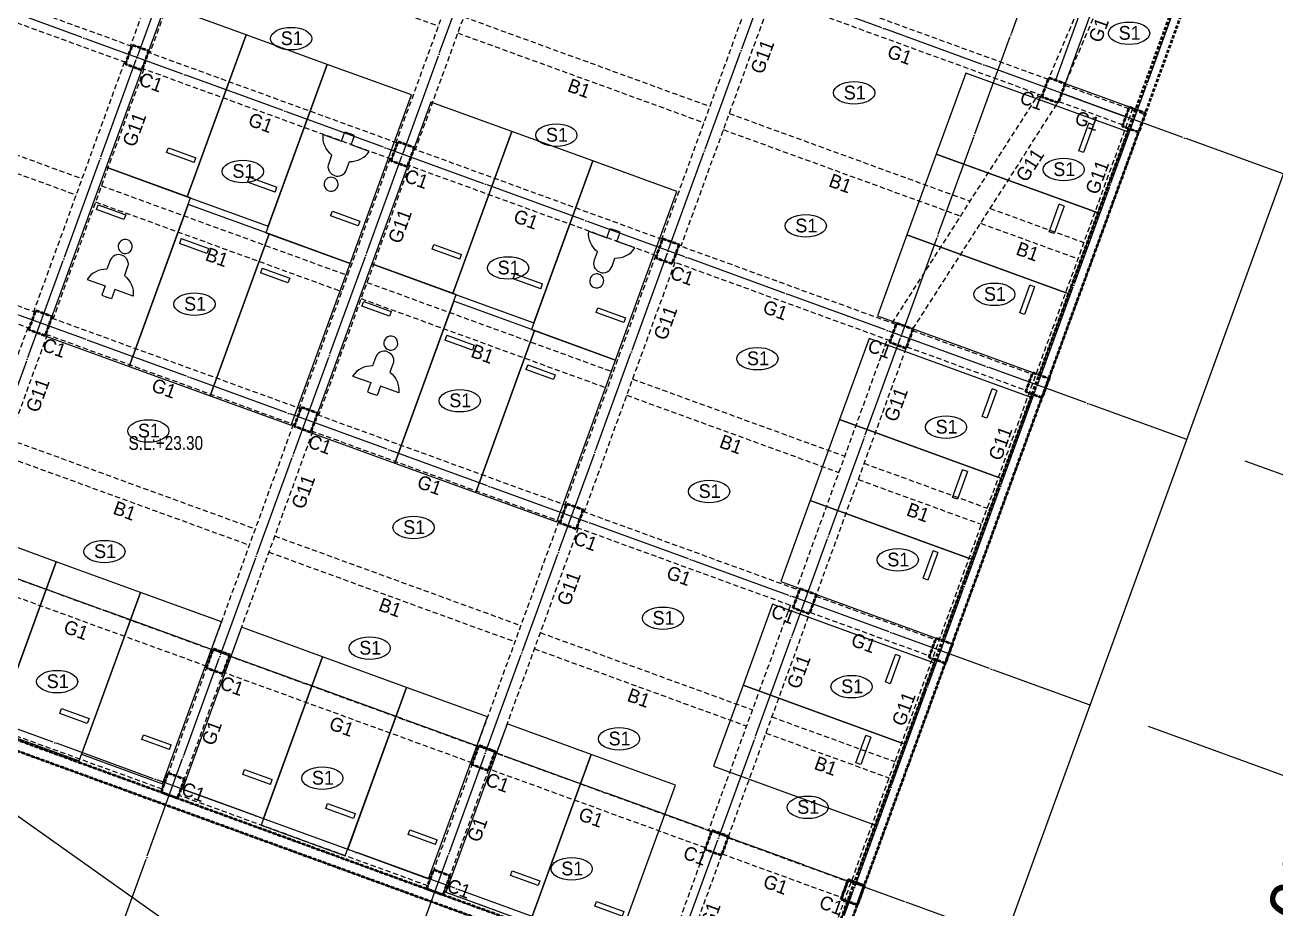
# Model space of a CAD drawing. Extents: x -1102843 to -728745, y -1929973 to -1633103.
# Drawn here: x -941152 to -904853, y -1871357 to -1845707 of the extents above; entities that cross this region are included whole.
import ezdxf
from ezdxf.enums import TextEntityAlignment as Align

# ---------------------------------------------------------------- set-up
doc = ezdxf.new("R2010")
doc.units = 0
doc.header["$LTSCALE"] = 100
doc.header["$MEASUREMENT"] = 0
for name, pattern in [('CEN', [62, 60, -1, 0, -1]), ('HID', [2.3, 1.5, -0.8]), ('HIDDEN', [0.375, 0.25, -0.125])]:
    doc.linetypes.add(name, pattern=pattern)
doc.layers.get('0').update_dxf_attribs({"linetype": 'CONTINUOUS'})
doc.layers.get('DEFPOINTS').update_dxf_attribs({"color": 114, "linetype": 'CONTINUOUS'})
doc.layers.add('!!0', color=240, linetype='CONTINUOUS', plot=False)
doc.layers.add('DEFPOINT', color=135, linetype='CONTINUOUS', plot=False)
for name, color, linetype in [('!!0-BEAM', 6, 'HID'), ('!!0-BEAM-N', 1, 'HIDDEN'), ('!!0-Cen', 174, 'CEN'), ('!!0-COLUMN-N', 2, 'CONTINUOUS'), ('!!0-GIRDER', 3, 'HID'), ('!!0-GIRDER-N', 3, 'CONTINUOUS'), ('!!0-WALL', 2, 'CONTINUOUS'), ('!!00-Level', 253, 'CONTINUOUS'), ('000_주차라인', 251, 'CONTINUOUS'), ('7DIM', 7, 'CONTINUOUS'), ('Dim', 7, 'CONTINUOUS')]:
    doc.layers.add(name, color=color, linetype=linetype)
doc.layers.add('!!0-하부골조', color=5, linetype='HIDDEN', lineweight=50)
doc.styles.add('굴림', font='gulim.ttc')
doc.styles.add('나눔고딕', font='gulim.ttc')
doc.styles.add('돋움', font='gulim.ttc', dxfattribs={"width": 0.8})
doc.dimstyles.new('DIM1', dxfattribs={"dimscale": 300, "dimtxt": 3, "dimasz": 1, "dimexe": 2, "dimexo": 3, "dimgap": 1.1, "dimtad": 1, "dimdec": 0, "dimdsep": 46, "dimtxsty": '돋움', "dimblk": 'DIMDOT', "dimcen": 1.25, "dimclrd": 256, "dimclre": 7, "dimclrt": 20, "dimadec": 0, "dimazin": 0, "dimtfac": 1, "dimtdec": 0, "dimtix": 1, "dimtmove": 2, "dimatfit": 2, "dimfxl": 1, "dimtolj": 1, "dimarcsym": 0})

# ---------------------------------------------------------------- blocks, each defined once
blk = doc.blocks.new('DIMDOT')
at = {"layer": '7DIM'}
blk.add_line((-1.5, 0), (1.5, 0), dxfattribs=at)
for radius in [0.6, 0.28]:
    blk.add_circle((0, 0), radius, dxfattribs=at)
blk = doc.blocks.new('*D399')
at = {"layer": 'DEFPOINTS', "color": 0, "transparency": 16777216}
for p in [(-1024741, -1841397, 0), (-920247, -1879429, 0), (-924693, -1891645)]:
    blk.add_point(p, dxfattribs=at)
at = {"layer": 'Dim', "color": 7, "lineweight": -2, "transparency": 16777216}
for p, q in [((-1025356, -1843088), (-1029597, -1854740)), ((-920862, -1881121), (-925103, -1892773))]:
    blk.add_line(p, q, dxfattribs=at)
at = {"layer": 'Dim', "lineweight": -2, "transparency": 16777216}
blk.add_line((-1028623, -1853818), (-925257, -1891440), dxfattribs=at)
at = {"layer": 'Dim', "lineweight": -2, "transparency": 16777216, "xscale": 600, "yscale": 600, "zscale": 600}
for p, rotation in [((-1029187, -1853613), 160.0000000027339), ((-924693, -1891645), 340.0000000027339)]:
    blk.add_blockref('DIMDOT', p, dxfattribs=dict(at, rotation=rotation))
at = {"layer": 'Dim', "color": 3, "transparency": 16777216, "insert": (-976457, -1871303), "char_height": 1500, "attachment_point": 5, "rotation": 340, "style": '굴림'}
blk.add_mtext('\\A1;111200', dxfattribs=at)
blk = doc.blocks.new('*D420')
at = {"layer": 'DEFPOINTS', "color": 0, "transparency": 16777216}
for p in [(-910249, -1865440, 0), (-901792, -1868518), (-912917, -1872770, 0)]:
    blk.add_point(p, dxfattribs=at)
at = {"layer": 'Dim', "color": 7, "lineweight": -2, "transparency": 16777216}
for p, q in [((-908558, -1866056), (-900665, -1868929)), ((-911226, -1873385), (-903332, -1876258))]:
    blk.add_line(p, q, dxfattribs=at)
at = {"layer": 'Dim', "lineweight": -2, "transparency": 16777216}
blk.add_line((-904255, -1875284), (-901997, -1869082), dxfattribs=at)
at = {"layer": 'Dim', "lineweight": -2, "transparency": 16777216, "xscale": 600, "yscale": 600, "zscale": 600}
for p, rotation in [((-901792, -1868518), 70.00000000007175), ((-904460, -1875848), 250.0000000000718)]:
    blk.add_blockref('DIMDOT', p, dxfattribs=dict(at, rotation=rotation))
at = {"layer": 'Dim', "color": 3, "transparency": 16777216, "insert": (-904452, -1871700), "char_height": 1500, "attachment_point": 5, "rotation": 70, "style": '굴림'}
blk.add_mtext('\\A1;7800', dxfattribs=at)
blk = doc.blocks.new('*D421')
at = {"layer": 'DEFPOINTS', "color": 0, "transparency": 16777216}
for p in [(-907445, -1857735, 0), (-898988, -1860813), (-910249, -1865440, 0)]:
    blk.add_point(p, dxfattribs=at)
at = {"layer": 'Dim', "color": 7, "lineweight": -2, "transparency": 16777216}
for p, q in [((-905753, -1858350), (-897860, -1861223)), ((-908558, -1866056), (-900665, -1868929))]:
    blk.add_line(p, q, dxfattribs=at)
at = {"layer": 'Dim', "lineweight": -2, "transparency": 16777216}
blk.add_line((-901587, -1867954), (-899193, -1861376), dxfattribs=at)
at = {"layer": 'Dim', "lineweight": -2, "transparency": 16777216, "xscale": 600, "yscale": 600, "zscale": 600}
for p, rotation in [((-898988, -1860813), 70.000000002722), ((-901792, -1868518), 250.000000002722)]:
    blk.add_blockref('DIMDOT', p, dxfattribs=dict(at, rotation=rotation))
at = {"layer": 'Dim', "color": 3, "transparency": 16777216, "insert": (-901716, -1864183), "char_height": 1500, "attachment_point": 5, "rotation": 70, "style": '굴림'}
blk.add_mtext('\\A1;8200', dxfattribs=at)
blk = doc.blocks.new('*D422')
at = {"layer": 'DEFPOINTS', "color": 0, "transparency": 16777216}
for p in [(-904640, -1850029, 0), (-896183, -1853107), (-907445, -1857735, 0)]:
    blk.add_point(p, dxfattribs=at)
at = {"layer": 'Dim', "color": 7, "lineweight": -2, "transparency": 16777216}
for p, q in [((-902949, -1850645), (-895055, -1853518)), ((-905753, -1858350), (-897860, -1861223))]:
    blk.add_line(p, q, dxfattribs=at)
at = {"layer": 'Dim', "lineweight": -2, "transparency": 16777216}
blk.add_line((-898782, -1860249), (-896388, -1853671), dxfattribs=at)
at = {"layer": 'Dim', "lineweight": -2, "transparency": 16777216, "xscale": 600, "yscale": 600, "zscale": 600}
for p, rotation in [((-896183, -1853107), 70.00000000272493), ((-898987, -1860813), 250.0000000027249)]:
    blk.add_blockref('DIMDOT', p, dxfattribs=dict(at, rotation=rotation))
at = {"layer": 'Dim', "color": 3, "transparency": 16777216, "insert": (-898911, -1856477), "char_height": 1500, "attachment_point": 5, "rotation": 70, "style": '굴림'}
blk.add_mtext('\\A1;8200', dxfattribs=at)
blk = doc.blocks.new('*D423')
at = {"layer": 'DEFPOINTS', "color": 0, "transparency": 16777216}
for p in [(-904640, -1850029, 0), (-914114, -1876059, 0), (-901898, -1880505)]:
    blk.add_point(p, dxfattribs=at)
at = {"layer": 'Dim', "color": 7, "lineweight": -2, "transparency": 16777216}
for p, q in [((-902949, -1850645), (-891296, -1854886)), ((-912423, -1876674), (-900770, -1880915))]:
    blk.add_line(p, q, dxfattribs=at)
at = {"layer": 'Dim', "lineweight": -2, "transparency": 16777216}
blk.add_line((-892629, -1855039), (-901693, -1879941), dxfattribs=at)
at = {"layer": 'Dim', "lineweight": -2, "transparency": 16777216, "xscale": 600, "yscale": 600, "zscale": 600}
for p, rotation in [((-892424, -1854475), 70.00000000197927), ((-901898, -1880505), 250.0000000019793)]:
    blk.add_blockref('DIMDOT', p, dxfattribs=dict(at, rotation=rotation))
at = {"layer": 'Dim', "color": 3, "transparency": 16777216, "insert": (-898487, -1867007), "char_height": 1500, "attachment_point": 5, "rotation": 70, "style": '굴림'}
blk.add_mtext('\\A1;27700', dxfattribs=at)
blk = doc.blocks.new('*D431')
at = {"layer": 'DEFPOINTS', "color": 0, "transparency": 16777216}
for p in [(-946370, -1869921, 0), (-938665, -1872726, 0), (-941743, -1881183)]:
    blk.add_point(p, dxfattribs=at)
at = {"layer": 'Dim', "color": 7, "lineweight": -2, "transparency": 16777216}
for p, q in [((-946986, -1871613), (-949859, -1879506)), ((-939280, -1874417), (-942153, -1882311))]:
    blk.add_line(p, q, dxfattribs=at)
at = {"layer": 'Dim', "lineweight": -2, "transparency": 16777216}
blk.add_line((-948885, -1878584), (-942307, -1880978), dxfattribs=at)
for p, xscale, yscale, zscale, rotation in [((-949448, -1878378), 600, 600, 600, 160.0000000027268), ((-941743, -1881183), 600.0000000000001, 600.0000000000001, 600.0000000000001, 340.0000000027268)]:
    blk.add_blockref('DIMDOT', p, dxfattribs=dict(at, xscale=xscale, yscale=yscale, zscale=zscale, rotation=rotation))
at = {"layer": 'Dim', "color": 3, "transparency": 16777216, "insert": (-945113, -1878455), "char_height": 1500, "attachment_point": 5, "rotation": 340, "style": '굴림'}
blk.add_mtext('\\A1;8200', dxfattribs=at)

msp = doc.modelspace()

# ---------------------------------------------------------------- linework, layer by layer
at = {"layer": '!!0', "color": 7}
msp.add_line((-1102843, -1754472.2), (-854660.4, -1929972.8), dxfattribs=at)
at = {"layer": '!!0-BEAM'}
for p, q in [((-936301.2, -1843133.9, 0), (-929159.6, -1845733.3, 0)), ((-928424.8, -1845468.7, 0), (-921283.1, -1848068, 0)), ((-928595.8, -1845938.5, 0), (-921454.1, -1848537.9, 0)), ((-946640.5, -1847565.5, 0), (-939498.8, -1850164.9, 0)), ((-946811.5, -1848035.3, 0), (-939669.8, -1850634.7, 0)), ((-920719.3, -1848273.2, 0), (-913725.7, -1850818.7, 0)), ((-920890.3, -1848743.1, 0), (-914001.9, -1851250.2, 0)), ((-938935, -1850370.1, 0), (-931793.3, -1852969.4, 0)), ((-939106, -1850839.9, 0), (-931964.3, -1853439.3, 0)), ((-913147.9, -1851029, 0), (-910429.6, -1852018.3, 0)), ((-913424.1, -1851460.5, 0), (-910600.7, -1852488.2, 0)), ((-931229.5, -1853174.6, 0), (-924087.8, -1855774, 0)), ((-931400.5, -1853644.5, 0), (-924258.8, -1856243.8, 0)), ((-923524, -1855979.2, 0), (-917369, -1858219.4, 0)), ((-923695, -1856449, 0), (-917540, -1858689.3, 0)), ((-941613, -1857727.9, 0), (-934471.3, -1860327.2, 0)), ((-941784, -1858197.7, 0), (-934642.3, -1860797.1, 0)), ((-916805.2, -1858424.6, 0), (-913234.4, -1859724.3, 0)), ((-916976.2, -1858894.5, 0), (-913405.4, -1860194.2, 0)), ((-933907.5, -1860532.4, 0), (-926765.9, -1863131.8, 0)), ((-934078.5, -1861002.3, 0), (-926936.9, -1863601.6, 0)), ((-926202, -1863337, 0), (-920047.1, -1865577.2, 0)), ((-926373.1, -1863806.8, 0), (-920218.1, -1866047.1, 0)), ((-919483.2, -1865782.4, 0), (-915912.4, -1867082.1, 0)), ((-919654.2, -1866252.3, 0), (-916083.4, -1867552, 0))]:
    msp.add_line(p, q, dxfattribs=at)
at = {"layer": '!!0-Cen', "ltscale": 0.5}
for p, q in [((-904640.1, -1850029, 0), (-1037616, -1801629.8, 0)), ((-907444.7, -1857734.5, 0), (-1040420.6, -1809335.2, 0)), ((-946370.3, -1869921.2, 0), (-926464.7, -1815231.1, 0)), ((-910249.2, -1865440, 0), (-1043225.1, -1817040.7, 0)), ((-938664.8, -1872725.8, 0), (-918759.2, -1818035.6, 0)), ((-930959.3, -1875530.3, 0), (-911053.7, -1820840.2, 0)), ((-924193.5, -1877992.9, 0), (-904287.9, -1823302.8, 0)), ((-912711.8, -1872205.8, 0), (-1045687.7, -1823806.5, 0)), ((-920246.8, -1879429.4, 0), (-900341.2, -1824739.2, 0)), ((-914114.1, -1876058.5, 0), (-987795.4, -1849240.7, 0))]:
    msp.add_line(p, q, dxfattribs=at)
at = {"layer": '!!0-GIRDER'}
for p, q in [((-935479.2, -1839121, 0), (-938096.5, -1846312.1, 0)), ((-934840.7, -1839121, 0), (-937532.7, -1846517.3, 0)), ((-927757.1, -1841880.1, 0), (-930391, -1849116.7, 0)), ((-927193.3, -1842085.3, 0), (-929827.2, -1849321.9, 0)), ((-938049.5, -1846329.2, 0), (-945285.2, -1843695.7, 0)), ((-909995.9, -1843849.3, 0), (-911440.9, -1847234.5, 0)), ((-938220.5, -1846799.1, 0), (-945456.2, -1844165.5, 0)), ((-909536, -1844045.6, 0), (-910981, -1847430.8, 0)), ((-920051.6, -1844684.6, 0), (-922685.6, -1851921.2, 0)), ((-919378.9, -1844398.5, 0), (-911458, -1847281.5, 0)), ((-919487.8, -1844889.8, 0), (-922121.7, -1852126.5, 0)), ((-919549.9, -1844868.4, 0), (-911629, -1847751.3, 0)), ((-930344, -1849133.8, 0), (-937579.7, -1846500.2, 0)), ((-938267.5, -1846782, 0), (-940901.1, -1854017.6, 0)), ((-937703.7, -1846987.2, 0), (-940337.3, -1854222.8, 0)), ((-930515.1, -1849603.6, 0), (-937750.7, -1846970.1, 0)), ((-910988.1, -1847452.5, 0), (-908651.7, -1848302.9)), ((-915991.2, -1854357.8, 0), (-911736.9, -1847712.1, 0)), ((-915385.8, -1854524.9, 0), (-911159.1, -1847922.4, 0)), ((-911159.1, -1847922.4, 0), (-909292.5, -1848601.7, 0)), ((-909010.4, -1848119.1), (-918587, -1874430.5, 0)), ((-908634.6, -1848255.9), (-918211.1, -1874567.3, 0)), ((-922653.3, -1851933, 0), (-929874.2, -1849304.8, 0)), ((-930562, -1849586.5, 0), (-933195.6, -1856822.2, 0)), ((-922824.3, -1852402.8, 0), (-930045.2, -1849774.6, 0)), ((-929998.2, -1849791.7, 0), (-932631.8, -1857027.4, 0)), ((-948089.7, -1851401.1, 0), (-940854.1, -1854034.7, 0)), ((-948260.7, -1851871, 0), (-941025.1, -1854504.5, 0)), ((-915872.8, -1854400.9, 0), (-922183.4, -1852104, 0)), ((-922856.6, -1852391.1, 0), (-925490.1, -1859626.7, 0)), ((-922292.7, -1852596.3, 0), (-924926.3, -1859831.9, 0)), ((-916043.8, -1854870.7, 0), (-922354.4, -1852573.8, 0)), ((-941072.1, -1854487.4, 0), (-943452.5, -1861027.7, 0)), ((-940384.2, -1854205.7, 0), (-933148.6, -1856839.3, 0)), ((-940508.3, -1854692.7, 0), (-942888.7, -1861232.9, 0)), ((-940555.3, -1854675.5, 0), (-933319.6, -1857309.1, 0)), ((-915402.9, -1854571.9, 0), (-911926.1, -1855837.4, 0)), ((-915591, -1855088.7, 0), (-922055.2, -1872848.9, 0)), ((-916154.9, -1854883.5, 0), (-918771.3, -1862072.2, 0)), ((-915573.9, -1855041.7, 0), (-912097.1, -1856307.2, 0)), ((-932678.8, -1857010.3, 0), (-925443.1, -1859643.8, 0)), ((-933366.6, -1857292, 0), (-935747.1, -1863832.3, 0)), ((-932802.8, -1857497.2, 0), (-935183.3, -1864037.5, 0)), ((-932849.8, -1857480.1, 0), (-925614.1, -1860113.7, 0)), ((-924973.3, -1859814.8, 0), (-918677.3, -1862106.4, 0)), ((-925661.1, -1860096.6, 0), (-928041.6, -1866636.8, 0)), ((-925097.3, -1860301.8, 0), (-927477.8, -1866842, 0)), ((-925144.3, -1860284.7, 0), (-918848.4, -1862576.2, 0)), ((-935700.1, -1863849.4, 0), (-942935.7, -1861215.8, 0)), ((-935871.1, -1864319.2, 0), (-943106.7, -1861685.7, 0)), ((-918207.5, -1862277.4, 0), (-914730.6, -1863542.9, 0)), ((-918942.3, -1862542, 0), (-921322.8, -1869082.3, 0)), ((-918378.5, -1862747.2, 0), (-914901.6, -1864012.7, 0)), ((-927994.6, -1866653.9, 0), (-935230.2, -1864020.4, 0)), ((-935871.1, -1864319.2, 0), (-936993.1, -1867401.9, 0)), ((-935401.3, -1864490.2, 0), (-936523.3, -1867572.9, 0)), ((-928165.6, -1867123.8, 0), (-935401.2, -1864490.2, 0)), ((-921228.8, -1869116.5, 0), (-927524.8, -1866824.9, 0)), ((-928165.6, -1867123.8, 0), (-929287.6, -1870206.5, 0)), ((-927695.8, -1867294.8, 0), (-928817.8, -1870377.5, 0)), ((-921399.8, -1869586.3, 0), (-927695.8, -1867294.8, 0)), ((-920759, -1869287.5, 0), (-917282.1, -1870553, 0)), ((-921399.8, -1869586.3, 0), (-922521.8, -1872669.1, 0)), ((-920930, -1869757.3, 0), (-917453.1, -1871022.8, 0))]:
    msp.add_line(p, q, dxfattribs=at)
at = {"layer": '!!0-GIRDER', "elevation": 0}
for points in [[(-937167.3, -1867880.6), (-944403, -1865247.1)], [(-937304.2, -1868256.5), (-944539.8, -1865623)], [(-929461.9, -1870685.2), (-936697.5, -1868051.7)], [(-929598.7, -1871061.1), (-936834.3, -1868427.5)], [(-922696.1, -1873147.8), (-928992, -1870856.2)], [(-922832.9, -1873523.6), (-929128.8, -1871232.1)]]:
    msp.add_lwpolyline(points, dxfattribs=at)
at = {"layer": '!!0-WALL'}
for p, q in [((-918886.2, -1874960.1, 0), (-1015204.7, -1839903.1, 0)), ((-909995.9, -1843849.3, 0), (-911252.9, -1847302.9, 0)), ((-909714, -1843951.9, 0), (-910971, -1847405.5, 0)), ((-938237.6, -1846846, 0), (-938032.4, -1846282.2, 0)), ((-938032.4, -1846282.2, 0), (-937562.6, -1846453.2, 0)), ((-937562.6, -1846453.2, 0), (-937767.8, -1847017.1, 0)), ((-937767.8, -1847017.1, 0), (-938237.6, -1846846, 0)), ((-911646.1, -1847798.3, 0), (-911440.9, -1847234.5, 0)), ((-911440.9, -1847234.5, 0), (-910971, -1847405.5, 0)), ((-910971, -1847405.5, 0), (-911176.2, -1847969.3, 0)), ((-910971, -1847405.5), (-909104.4, -1848084.9)), ((-911176.2, -1847969.3, 0), (-911646.1, -1847798.3, 0)), ((-911073.6, -1847687.4), (-909207, -1848366.8)), ((-909309.6, -1848648.7), (-909104.4, -1848084.9)), ((-909104.4, -1848084.9), (-908634.6, -1848255.9)), ((-908634.6, -1848255.9), (-908839.8, -1848819.7)), ((-908839.8, -1848819.7), (-909309.6, -1848648.7)), ((-918211.1, -1874567.3, 0), (-908839.8, -1848819.7)), ((-911721, -1855858.8, 0), (-909121.7, -1848717.1)), ((-930532.2, -1849650.6, 0), (-930326.9, -1849086.8, 0)), ((-930326.9, -1849086.8, 0), (-929857.1, -1849257.8, 0)), ((-929857.1, -1849257.8, 0), (-930062.3, -1849821.6, 0)), ((-930062.3, -1849821.6, 0), (-930532.2, -1849650.6, 0)), ((-922847.8, -1852467.5, 0), (-922642.6, -1851903.7, 0)), ((-922642.6, -1851903.7, 0), (-922172.8, -1852074.7, 0)), ((-922172.8, -1852074.7, 0), (-922378, -1852638.5, 0)), ((-922378, -1852638.5, 0), (-922847.8, -1852467.5, 0)), ((-941042.2, -1854551.5, 0), (-940837, -1853987.7, 0)), ((-940837, -1853987.7, 0), (-940367.1, -1854158.7, 0)), ((-940367.1, -1854158.7, 0), (-940572.4, -1854722.5, 0)), ((-916060.9, -1854917.7, 0), (-915855.7, -1854353.9, 0)), ((-915855.7, -1854353.9, 0), (-915385.8, -1854524.9, 0)), ((-940572.4, -1854722.5, 0), (-941042.2, -1854551.5, 0)), ((-915385.8, -1854524.9, 0), (-915591, -1855088.7, 0)), ((-915591, -1855088.7, 0), (-916060.9, -1854917.7, 0)), ((-912114.2, -1856354.2), (-911909, -1855790.4)), ((-911909, -1855790.4), (-911439.1, -1855961.4)), ((-911439.1, -1855961.4), (-911644.3, -1856525.2)), ((-914525.6, -1863564.3, 0), (-911926.2, -1856422.6, 0)), ((-911644.3, -1856525.2), (-912114.2, -1856354.2)), ((-933336.7, -1857356.1, 0), (-933131.5, -1856792.3, 0)), ((-933131.5, -1856792.3, 0), (-932661.7, -1856963.3, 0)), ((-932661.7, -1856963.3, 0), (-932866.9, -1857527.1, 0)), ((-932866.9, -1857527.1, 0), (-933336.7, -1857356.1, 0)), ((-925631.2, -1860160.7, 0), (-925426, -1859596.8, 0)), ((-925426, -1859596.8, 0), (-924956.2, -1859767.8, 0)), ((-924956.2, -1859767.8, 0), (-925161.4, -1860331.7, 0)), ((-918783.6, -1874678.2, 0), (-959011, -1860036.6, 0)), ((-925161.4, -1860331.7, 0), (-925631.2, -1860160.7, 0)), ((-918865.5, -1862623.2, 0), (-918660.2, -1862059.4, 0)), ((-918660.2, -1862059.4, 0), (-918190.4, -1862230.4, 0)), ((-918190.4, -1862230.4, 0), (-918395.6, -1862794.2, 0)), ((-918395.6, -1862794.2, 0), (-918865.5, -1862623.2, 0)), ((-914918.7, -1864059.7, 0), (-914713.5, -1863495.9, 0)), ((-914713.5, -1863495.9, 0), (-914243.7, -1863666.9, 0)), ((-935888.2, -1864366.2, 0), (-935683, -1863802.4, 0)), ((-935683, -1863802.4, 0), (-935213.1, -1863973.4, 0)), ((-914243.7, -1863666.9, 0), (-914448.9, -1864230.7, 0)), ((-935213.1, -1863973.4, 0), (-935418.3, -1864537.2, 0)), ((-916988.1, -1870330.1, 0), (-914730.8, -1864128.1, 0)), ((-914448.9, -1864230.7, 0), (-914918.7, -1864059.7, 0)), ((-935418.3, -1864537.2, 0), (-935888.2, -1864366.2, 0)), ((-928182.7, -1867170.8, 0), (-927977.5, -1866606.9, 0)), ((-927977.5, -1866606.9, 0), (-927507.7, -1866778, 0)), ((-927507.7, -1866778, 0), (-927712.9, -1867341.8, 0)), ((-927712.9, -1867341.8, 0), (-928182.7, -1867170.8, 0)), ((-937201.6, -1867974.6, 0), (-936996.3, -1867410.8, 0)), ((-936996.3, -1867410.8, 0), (-936526.5, -1867581.8, 0)), ((-936526.5, -1867581.8, 0), (-936731.7, -1868145.6, 0)), ((-936731.7, -1868145.6, 0), (-937201.6, -1867974.6, 0)), ((-921416.9, -1869633.3, 0), (-921211.7, -1869069.5, 0)), ((-921211.7, -1869069.5, 0), (-920741.9, -1869240.5, 0)), ((-920741.9, -1869240.5, 0), (-920947.1, -1869804.3, 0)), ((-920947.1, -1869804.3, 0), (-921416.9, -1869633.3, 0)), ((-929496.1, -1870779.2, 0), (-929290.9, -1870215.4, 0)), ((-929290.9, -1870215.4, 0), (-928821, -1870386.4, 0)), ((-928821, -1870386.4, 0), (-929026.2, -1870950.2, 0)), ((-929026.2, -1870950.2, 0), (-929496.1, -1870779.2, 0)), ((-917470.2, -1871069.8, 0), (-917265, -1870506, 0)), ((-917265, -1870506, 0), (-916795.2, -1870677, 0)), ((-916795.2, -1870677, 0), (-917000.4, -1871240.8, 0)), ((-918493, -1874464.7, 0), (-917193.4, -1870893.9, 0)), ((-917000.4, -1871240.8, 0), (-917470.2, -1871069.8, 0))]:
    msp.add_line(p, q, dxfattribs=at)
at = {"layer": '!!0-WALL', "elevation": 0}
msp.add_lwpolyline([(-917265, -1870506), (-917470.2, -1871069.8), (-917000.4, -1871240.8), (-916795.2, -1870677), (-917265, -1870506)], dxfattribs=at)
at = {"layer": '!!0-하부골조', "ltscale": 4}
for p, q in [((-918886.2, -1874960.1, 0), (-1015204.7, -1839903.1, 0)), ((-918493, -1874464.7, 0), (-907659.5, -1844699.7, 0)), ((-918211.1, -1874567.3, 0), (-907274.9, -1844520.4, 0)), ((-938237.6, -1846846, 0), (-938032.4, -1846282.2, 0)), ((-938032.4, -1846282.2, 0), (-937562.6, -1846453.2, 0)), ((-937562.6, -1846453.2, 0), (-937767.8, -1847017.1, 0)), ((-937767.8, -1847017.1, 0), (-938237.6, -1846846, 0)), ((-911646.1, -1847798.3, 0), (-911440.9, -1847234.5, 0)), ((-911440.9, -1847234.5, 0), (-910971, -1847405.5, 0)), ((-910971, -1847405.5, 0), (-911176.2, -1847969.3, 0)), ((-911176.2, -1847969.3, 0), (-911646.1, -1847798.3, 0)), ((-909309.6, -1848648.7, 0), (-909104.4, -1848084.9, 0)), ((-909104.4, -1848084.9, 0), (-908634.6, -1848255.9, 0)), ((-908634.6, -1848255.9, 0), (-908839.8, -1848819.7, 0)), ((-908839.8, -1848819.7, 0), (-909309.6, -1848648.7, 0)), ((-930532.2, -1849650.6, 0), (-930326.9, -1849086.8, 0)), ((-930326.9, -1849086.8, 0), (-929857.1, -1849257.8, 0)), ((-929857.1, -1849257.8, 0), (-930062.3, -1849821.6, 0)), ((-930062.3, -1849821.6, 0), (-930532.2, -1849650.6, 0)), ((-922847.8, -1852467.5, 0), (-922642.6, -1851903.7, 0)), ((-922642.6, -1851903.7, 0), (-922172.8, -1852074.7, 0)), ((-922172.8, -1852074.7, 0), (-922378, -1852638.5, 0)), ((-922378, -1852638.5, 0), (-922847.8, -1852467.5, 0)), ((-941042.2, -1854551.5, 0), (-940837, -1853987.7, 0)), ((-940837, -1853987.7, 0), (-940367.1, -1854158.7, 0)), ((-940367.1, -1854158.7, 0), (-940572.4, -1854722.5, 0)), ((-916060.9, -1854917.7, 0), (-915855.7, -1854353.9, 0)), ((-915855.7, -1854353.9, 0), (-915385.8, -1854524.9, 0)), ((-940572.4, -1854722.5, 0), (-941042.2, -1854551.5, 0)), ((-915385.8, -1854524.9, 0), (-915591, -1855088.7, 0)), ((-915591, -1855088.7, 0), (-916060.9, -1854917.7, 0)), ((-912114.2, -1856354.2, 0), (-911909, -1855790.4, 0)), ((-911909, -1855790.4, 0), (-911439.1, -1855961.4, 0)), ((-911439.1, -1855961.4, 0), (-911644.3, -1856525.2, 0)), ((-911644.3, -1856525.2, 0), (-912114.2, -1856354.2, 0)), ((-933336.7, -1857356.1, 0), (-933131.5, -1856792.3, 0)), ((-933131.5, -1856792.3, 0), (-932661.7, -1856963.3, 0)), ((-932661.7, -1856963.3, 0), (-932866.9, -1857527.1, 0)), ((-932866.9, -1857527.1, 0), (-933336.7, -1857356.1, 0)), ((-925631.2, -1860160.7, 0), (-925426, -1859596.8, 0)), ((-925426, -1859596.8, 0), (-924956.2, -1859767.8, 0)), ((-924956.2, -1859767.8, 0), (-925161.4, -1860331.7, 0)), ((-918783.6, -1874678.2, 0), (-959011, -1860036.6, 0)), ((-925161.4, -1860331.7, 0), (-925631.2, -1860160.7, 0)), ((-918865.5, -1862623.2, 0), (-918660.2, -1862059.4, 0)), ((-918660.2, -1862059.4, 0), (-918190.4, -1862230.4, 0)), ((-918190.4, -1862230.4, 0), (-918395.6, -1862794.2, 0)), ((-918395.6, -1862794.2, 0), (-918865.5, -1862623.2, 0)), ((-914918.7, -1864059.7, 0), (-914713.5, -1863495.9, 0)), ((-914713.5, -1863495.9, 0), (-914243.7, -1863666.9, 0)), ((-935888.2, -1864366.2, 0), (-935683, -1863802.4, 0)), ((-935683, -1863802.4, 0), (-935213.1, -1863973.4, 0)), ((-914243.7, -1863666.9, 0), (-914448.9, -1864230.7, 0)), ((-935213.1, -1863973.4, 0), (-935418.3, -1864537.2, 0)), ((-914448.9, -1864230.7, 0), (-914918.7, -1864059.7, 0)), ((-935418.3, -1864537.2, 0), (-935888.2, -1864366.2, 0)), ((-928182.7, -1867170.8, 0), (-927977.5, -1866606.9, 0)), ((-927977.5, -1866606.9, 0), (-927507.7, -1866778, 0)), ((-927507.7, -1866778, 0), (-927712.9, -1867341.8, 0)), ((-927712.9, -1867341.8, 0), (-928182.7, -1867170.8, 0)), ((-937201.6, -1867974.6, 0), (-936996.3, -1867410.8, 0)), ((-936996.3, -1867410.8, 0), (-936526.5, -1867581.8, 0)), ((-936526.5, -1867581.8, 0), (-936731.7, -1868145.6, 0)), ((-936731.7, -1868145.6, 0), (-937201.6, -1867974.6, 0)), ((-921416.9, -1869633.3, 0), (-921211.7, -1869069.5, 0)), ((-921211.7, -1869069.5, 0), (-920741.9, -1869240.5, 0)), ((-920741.9, -1869240.5, 0), (-920947.1, -1869804.3, 0)), ((-920947.1, -1869804.3, 0), (-921416.9, -1869633.3, 0)), ((-929496.1, -1870779.2, 0), (-929290.9, -1870215.4, 0)), ((-929290.9, -1870215.4, 0), (-928821, -1870386.4, 0)), ((-928821, -1870386.4, 0), (-929026.2, -1870950.2, 0)), ((-929026.2, -1870950.2, 0), (-929496.1, -1870779.2, 0)), ((-917470.2, -1871069.8, 0), (-917265, -1870506, 0)), ((-917265, -1870506, 0), (-916795.2, -1870677, 0)), ((-916795.2, -1870677, 0), (-917000.4, -1871240.8, 0)), ((-917000.4, -1871240.8, 0), (-917470.2, -1871069.8, 0))]:
    msp.add_line(p, q, dxfattribs=at)
at = {"layer": '!!0-하부골조', "ltscale": 4, "elevation": 0}
msp.add_lwpolyline([(-917265, -1870506), (-917470.2, -1871069.8), (-917000.4, -1871240.8), (-916795.2, -1870677), (-917265, -1870506)], dxfattribs=at)
for centre in [(-933429.3, -1846102.1, 0), (-909116, -1845947), (-917093.4, -1847677.7, 0), (-925733.4, -1848903.2, 0), (-934831.7, -1849955.1, 0), (-911013, -1849902), (-918497.9, -1851536.7, 0), (-927135.8, -1852756.2, 0), (-913024.3, -1853521.9, 0), (-936234, -1853807.8, 0), (-919900.3, -1855389.6, 0), (-928538, -1856608.9, 0), (-937573, -1857486.7, 0), (-914426.6, -1857374.9, 0), (-921302.6, -1859242.4, 0), (-929877, -1860287.8, 0), (-938847, -1860987.1, 0), (-915828.9, -1861227.6, 0), (-922641.6, -1862921.3, 0), (-931151.1, -1863788.1, 0), (-940220.2, -1864759.9, 0), (-917167.9, -1864906.5, 0), (-923915.6, -1866421.6, 0), (-932524.3, -1867561, 0), (-918441.9, -1868406.8, 0), (-925288.8, -1870194.5, 0)]:
    msp.add_ellipse(centre, major_axis=(598, 0), ratio=0.5467853)
at = {"layer": '000_주차라인', "linetype": 'Continuous'}
for p, q in [((-910578.5, -1849357.5), (-910287.8, -1848558.7)), ((-910146.9, -1848610), (-910437.6, -1849408.8)), ((-910146.9, -1848610), (-910287.8, -1848558.7)), ((-932501.4, -1848884.5), (-931972.9, -1849076.9)), ((-931972.9, -1849076.9), (-931874.3, -1848806)), ((-931874.3, -1848806), (-931732.7, -1848857.5)), ((-931591.2, -1848909), (-931732.7, -1848857.5)), ((-931689.8, -1849179.9), (-931591.2, -1848909)), ((-937042.3, -1849409.5), (-936991, -1849268.5)), ((-936243.6, -1849700.2), (-937042.3, -1849409.5)), ((-936991, -1849268.5), (-936192.3, -1849559.2)), ((-931161.3, -1849372.3), (-931689.8, -1849179.9)), ((-910437.6, -1849408.8), (-910578.5, -1849357.5)), ((-936243.6, -1849700.2), (-936192.3, -1849559.2)), ((-932330.8, -1849712.9), (-932246.3, -1849480.6)), ((-931824.4, -1849897.3), (-931739.9, -1849664.9)), ((-934693.1, -1850264.5), (-934641.8, -1850123.6)), ((-934641.8, -1850123.6), (-933843, -1850414.3)), ((-933894.3, -1850555.2), (-934693.1, -1850264.5)), ((-933894.3, -1850555.2), (-933843, -1850414.3)), ((-911433.6, -1851706.7), (-911142.9, -1850908)), ((-911001.9, -1850959.3), (-911292.6, -1851758)), ((-911001.9, -1850959.3), (-911142.9, -1850908)), ((-936620.1, -1851904.3), (-936671.4, -1852045.3)), ((-936620.1, -1851904.3), (-935821.4, -1852195)), ((-924795.9, -1851689.1), (-924267.4, -1851881.5)), ((-924267.4, -1851881.5), (-924168.8, -1851610.6)), ((-924168.8, -1851610.6), (-924027.3, -1851662.1)), ((-923885.7, -1851713.6), (-924027.3, -1851662.1)), ((-923984.3, -1851984.5), (-923885.7, -1851713.6)), ((-911292.6, -1851758), (-911433.6, -1851706.7)), ((-935872.7, -1852336), (-936671.4, -1852045.3)), ((-935821.4, -1852195), (-935872.7, -1852336)), ((-929336.8, -1852214), (-929285.5, -1852073.1)), ((-928538.1, -1852504.8), (-929336.8, -1852214)), ((-929285.5, -1852073.1), (-928486.8, -1852363.8)), ((-924625.4, -1852517.5), (-924540.8, -1852285.1)), ((-923455.8, -1852176.8), (-923984.3, -1851984.5)), ((-938690, -1852562.3), (-938774.6, -1852794.7)), ((-928538.1, -1852504.8), (-928486.8, -1852363.8)), ((-924119, -1852701.8), (-924034.4, -1852469.4)), ((-938183.6, -1852746.6), (-938268.2, -1852979)), ((-934270.9, -1852759.4), (-934322.2, -1852900.3)), ((-933523.5, -1853191), (-934322.2, -1852900.3)), ((-934270.9, -1852759.4), (-933472.2, -1853050.1)), ((-933472.2, -1853050.1), (-933523.5, -1853191)), ((-926987.6, -1853069.1), (-926936.3, -1852928.1)), ((-926936.3, -1852928.1), (-926137.5, -1853218.8)), ((-939353.1, -1853087.3), (-938824.6, -1853279.6)), ((-938824.6, -1853279.6), (-938923.2, -1853550.5)), ((-938541.6, -1853382.7), (-938640.2, -1853653.6)), ((-938013.1, -1853575), (-938541.6, -1853382.7)), ((-926188.8, -1853359.8), (-926987.6, -1853069.1)), ((-926188.8, -1853359.8), (-926137.5, -1853218.8)), ((-912288.6, -1854055.9), (-911997.9, -1853257.2)), ((-911857, -1853308.5), (-912147.7, -1854107.2)), ((-911857, -1853308.5), (-911997.9, -1853257.2)), ((-938923.2, -1853550.5), (-938781.7, -1853602.1)), ((-938640.2, -1853653.6), (-938781.7, -1853602.1)), ((-912147.7, -1854107.2), (-912288.6, -1854055.9)), ((-928914.6, -1854708.9), (-928965.9, -1854849.8)), ((-928167.2, -1855140.6), (-928965.9, -1854849.8)), ((-928914.6, -1854708.9), (-928115.9, -1854999.6)), ((-928115.9, -1854999.6), (-928167.2, -1855140.6)), ((-930984.5, -1855366.9), (-931069.1, -1855599.2)), ((-930478.1, -1855551.2), (-930562.7, -1855783.6)), ((-926565.4, -1855563.9), (-926616.7, -1855704.9)), ((-926565.4, -1855563.9), (-925766.7, -1855854.7)), ((-931647.7, -1855891.8), (-931119.2, -1856084.2)), ((-925818, -1855995.6), (-926616.7, -1855704.9)), ((-925766.7, -1855854.7), (-925818, -1855995.6)), ((-931119.2, -1856084.2), (-931217.8, -1856355.1)), ((-930836.1, -1856187.2), (-930934.7, -1856458.1)), ((-930307.6, -1856379.6), (-930836.1, -1856187.2)), ((-913383.1, -1857062.9, 0), (-913092.4, -1856264.2, 0)), ((-912951.4, -1856315.5, 0), (-913242.2, -1857114.2, 0)), ((-912951.4, -1856315.5, 0), (-913092.4, -1856264.2, 0)), ((-931217.8, -1856355.1), (-931076.2, -1856406.6)), ((-930934.7, -1856458.1), (-931076.2, -1856406.6)), ((-913242.2, -1857114.2, 0), (-913383.1, -1857062.9, 0)), ((-914238.2, -1859412.2, 0), (-913947.4, -1858613.4, 0)), ((-913806.5, -1858664.7, 0), (-914097.2, -1859463.5, 0)), ((-913806.5, -1858664.7, 0), (-913947.4, -1858613.4, 0)), ((-914097.2, -1859463.5, 0), (-914238.2, -1859412.2, 0)), ((-915093.2, -1861761.4, 0), (-914802.5, -1860962.7, 0)), ((-914661.5, -1861014, 0), (-914952.3, -1861812.7, 0)), ((-914661.5, -1861014, 0), (-914802.5, -1860962.7, 0)), ((-914952.3, -1861812.7, 0), (-915093.2, -1861761.4, 0)), ((-916187.7, -1864768.4, 0), (-915897, -1863969.7, 0)), ((-915756, -1864021, 0), (-916046.7, -1864819.7, 0)), ((-915756, -1864021, 0), (-915897, -1863969.7, 0)), ((-916046.7, -1864819.7, 0), (-916187.7, -1864768.4, 0)), ((-937760.7, -1866440.9), (-937709.4, -1866299.9)), ((-936962, -1866731.6), (-937760.7, -1866440.9)), ((-937709.4, -1866299.9), (-936910.7, -1866590.6)), ((-917042.7, -1867117.7, 0), (-916752, -1866318.9, 0)), ((-916611.1, -1866370.2, 0), (-916901.8, -1867169, 0)), ((-916611.1, -1866370.2, 0), (-916752, -1866318.9, 0)), ((-936962, -1866731.6), (-936910.7, -1866590.6)), ((-916901.8, -1867169, 0), (-917042.7, -1867117.7, 0)), ((-934830.6, -1867454.2), (-934779.3, -1867313.2)), ((-934031.8, -1867744.9), (-934830.6, -1867454.2)), ((-934779.3, -1867313.2), (-933980.5, -1867603.9)), ((-934031.8, -1867744.9), (-933980.5, -1867603.9)), ((-930038.1, -1869198.5), (-929986.8, -1869057.5)), ((-929239.4, -1869489.2), (-930038.1, -1869198.5)), ((-929986.8, -1869057.5), (-929188.1, -1869348.2)), ((-929239.4, -1869489.2), (-929188.1, -1869348.2))]:
    msp.add_line(p, q, dxfattribs=at)
at = {"layer": '000_주차라인', "linetype": 'Continuous', "elevation": 0}
for points in [[(-936444.6, -1850691.2), (-934734.5, -1845992.7), (-937083.8, -1845137.7), (-938793.9, -1849836.1)], [(-934095.4, -1851546.2), (-932385.3, -1846847.8), (-934734.5, -1845992.7), (-936444.6, -1850691.2)], [(-931720.6, -1852623.4), (-929942.1, -1847737), (-932385.3, -1846847.8), (-934163.8, -1851734.2)], [(-909155.9, -1848811.1), (-913854.3, -1847101), (-914709.4, -1849450.2), (-910010.9, -1851160.3)], [(-928739.1, -1853495.7), (-927029, -1848797.3), (-929378.3, -1847942.2), (-931088.4, -1852640.7)], [(-926389.9, -1854350.8), (-924679.8, -1849652.3), (-927029, -1848797.3), (-928739.1, -1853495.7)], [(-924015.1, -1855428), (-922236.6, -1850541.6), (-924679.8, -1849652.3), (-926458.3, -1854538.7)], [(-910010.9, -1851160.3), (-914709.4, -1849450.2), (-915564.4, -1851799.5), (-910866, -1853509.6)], [(-938793.9, -1849836.1), (-940572.4, -1854722.5), (-938129.2, -1855611.8), (-936350.7, -1850725.4)], [(-938281.7, -1851352.8), (-939080.4, -1851062.1), (-939029.1, -1850921.1), (-938230.4, -1851211.8)], [(-936419.1, -1850913.3), (-938129.2, -1855611.8), (-935779.9, -1856466.8), (-934069.8, -1851768.4)], [(-932232.8, -1851106.8), (-931434, -1851397.5), (-931485.3, -1851538.5), (-932284.1, -1851247.7)], [(-934069.8, -1851768.4), (-935779.9, -1856466.8), (-933430.7, -1857321.9), (-931720.6, -1852623.4)], [(-910866, -1853509.6), (-915564.4, -1851799.5), (-916419.5, -1854148.7), (-911721, -1855858.8)], [(-931088.4, -1852640.7), (-932866.9, -1857527.1), (-930423.7, -1858416.4), (-928645.2, -1853529.9)], [(-930576.2, -1854157.3), (-931374.9, -1853866.6), (-931323.6, -1853725.7), (-930524.9, -1854016.4)], [(-928713.6, -1853717.9), (-930423.7, -1858416.4), (-928074.4, -1859271.4), (-926364.3, -1854572.9)], [(-926364.3, -1854572.9), (-928074.4, -1859271.4), (-925725.2, -1860126.5), (-924015.1, -1855428)], [(-911960.4, -1856516.6), (-916658.9, -1854806.5), (-917514, -1857155.7), (-912815.5, -1858865.8)], [(-912815.5, -1858865.8), (-917514, -1857155.7), (-918369, -1859504.9), (-913670.5, -1861215)], [(-913670.5, -1861215), (-918369, -1859504.9), (-919224.1, -1861854.2), (-914525.6, -1863564.3)], [(-941955.5, -1865978.3), (-940245.4, -1861279.8), (-942594.6, -1860424.8), (-944304.7, -1865123.2)], [(-937163, -1867722.6), (-935452.9, -1863024.1), (-937802.2, -1862169.1), (-939512.3, -1866867.5)], [(-914765, -1864222.1), (-919463.5, -1862512), (-920318.5, -1864861.2), (-915620.1, -1866571.3)], [(-934232.9, -1868735.9), (-932522.8, -1864037.4), (-934872, -1863182.4), (-936582.1, -1867880.8)], [(-929440.4, -1870480.2), (-927730.3, -1865781.7), (-930079.6, -1864926.7), (-931789.7, -1869625.1)], [(-915620.1, -1866571.3), (-920318.5, -1864861.2), (-921173.6, -1867210.4), (-916475.1, -1868920.5)]]:
    msp.add_lwpolyline(points, close=True, dxfattribs=at)
for points in [[(-932246.3, -1849480.6, -0.2598368), (-932501.4, -1848884.5)], [(-931739.9, -1849664.9, 0.2598368), (-931161.3, -1849372.3)], [(-932176.2, -1850076, -0.4248618), (-932330.8, -1849712.9, 16.5332254)], [(-932176.2, -1850076, 0.4248618), (-931824.4, -1849897.3, -16.5332254)], [(-924540.8, -1852285.1, -0.2598368), (-924795.9, -1851689.1)], [(-924034.4, -1852469.4, 0.2598368), (-923455.8, -1852176.8)], [(-938338.2, -1852383.6, 0.4248618), (-938690, -1852562.3, -16.5332254)], [(-938338.2, -1852383.6, -0.4248618), (-938183.6, -1852746.6, 16.5332254)], [(-924470.8, -1852880.6, -0.4248618), (-924625.4, -1852517.5, 16.5332254)], [(-938774.6, -1852794.7, 0.2598368), (-939353.1, -1853087.3)], [(-938268.2, -1852979, -0.2598368), (-938013.1, -1853575)], [(-924470.8, -1852880.6, 0.4248618), (-924119, -1852701.8, -16.5332254)], [(-930632.7, -1855188.1, 0.4248618), (-930984.5, -1855366.9, -16.5332254)], [(-930632.7, -1855188.1, -0.4248618), (-930478.1, -1855551.2, 16.5332254)], [(-931069.1, -1855599.2, 0.2598368), (-931647.7, -1855891.8)], [(-930562.7, -1855783.6, -0.2598368), (-930307.6, -1856379.6)]]:
    msp.add_lwpolyline(points, format="xyb", dxfattribs=at)
for points in [[(-932460.7, -1850258.6, 1), (-932077.9, -1850398, 1)], [(-938053.8, -1852200.9, 1), (-938436.6, -1852061.6, 1)], [(-924755.2, -1853063.2, 1), (-924372.4, -1853202.5, 1)], [(-930348.3, -1855005.5, 1), (-930731.1, -1854866.1, 1)]]:
    msp.add_lwpolyline(points, format="xyb", close=True, dxfattribs=at)
at = {"layer": '000_주차라인', "elevation": 0}
for points in [[(-924527.3, -1853911.4), (-923728.5, -1854202.1), (-923779.8, -1854343), (-924578.6, -1854052.3)], [(-939580.7, -1867055.5), (-937802.2, -1862169.1), (-940245.4, -1861279.8), (-942023.9, -1866166.2)], [(-931858.1, -1869813.1), (-930079.6, -1864926.7), (-932522.8, -1864037.4), (-934301.3, -1868923.8)], [(-940092.8, -1865538.8), (-939294.1, -1865829.6), (-939345.4, -1865970.5), (-940144.1, -1865679.8)], [(-926501.8, -1871762.6), (-924723.3, -1866876.2), (-927166.5, -1865986.9), (-928945, -1870873.3)], [(-924058.6, -1872651.8), (-922280.1, -1867765.4), (-924723.3, -1866876.2), (-926501.8, -1871762.6)], [(-932370.3, -1868296.4), (-931571.5, -1868587.1), (-931622.8, -1868728.1), (-932421.6, -1868437.4)], [(-927014, -1870245.9), (-926215.3, -1870536.7), (-926266.6, -1870677.6), (-927065.3, -1870386.9)], [(-924570.8, -1871135.2), (-923772.1, -1871425.9), (-923823.4, -1871566.9), (-924622.1, -1871276.1)]]:
    msp.add_lwpolyline(points, close=True, dxfattribs=at)
at = {"layer": 'DEFPOINT', "linetype": 'Continuous'}
msp.add_line((-915914.8, -1881006.1, 0), (-898545.6, -1833284.6, 0), dxfattribs=at)

# ---------------------------------------------------------------- texts
at = {"layer": '!!0-BEAM-N', "style": '굴림'}
for p in [(-925138.8, -1847731.1, 0), (-917560, -1850489.6, 0), (-935649, -1852632.5, 0), (-912126.3, -1852467.3, 0), (-927943.5, -1855437.1, 0), (-920731.4, -1858062.1, 0), (-938327, -1859990.3, 0), (-915304.7, -1860037.2, 0), (-930621.6, -1862794.9, 0), (-923409.4, -1865419.9, 0), (-917982.7, -1867395, 0)]:
    msp.add_text('B1', height=400, rotation=340, dxfattribs=at).set_placement(p, align=Align.CENTER)
at = {"layer": '!!0-COLUMN-N', "style": '굴림'}
for p in [(-937563.8, -1847554.7, 0), (-912005, -1848077.9, 0), (-929858.3, -1850359.3, 0), (-922152.8, -1853163.9), (-940368.3, -1855260.2, 0), (-916419.9, -1855284.2, 0), (-932662.8, -1858064.8, 0), (-924957.4, -1860869.4, 0), (-919224.5, -1862989.7, 0), (-935213, -1865071.3, 0), (-927507.5, -1867875.9, 0), (-936332.7, -1868147.7), (-921774.7, -1869996.3, 0), (-928627.2, -1870952.3, 0), (-917828, -1871432.7, 0)]:
    msp.add_text('C1', height=400, rotation=340, dxfattribs=at).set_placement(p, align=Align.CENTER)
at = {"layer": '!!0-GIRDER-N', "style": '굴림'}
for s, rotation, p in [('G1', 70, (-909809.5, -1845919.2, 0)), ('G11', 70, (-919570.5, -1846695.3, 0)), ('G1', 340, (-915838.2, -1846753.7, 0)), ('G11', 70, (-937792.2, -1848808.8, 0)), ('G1', 340, (-934381.7, -1848730.7, 0)), ('G1', 340, (-910397.8, -1848675.8, 0)), ('G11', 57.29376, (-911826.3, -1849878.5)), ('G11', 70, (-909851.5, -1850190.2, 0)), ('G11', 70, (-930086.7, -1851613.3, 0)), ('G1', 340, (-926683.6, -1851532.5, 0)), ('G1', 340, (-919447.9, -1854166.1, 0)), ('G11', 70, (-922381.3, -1854417.9, 0)), ('G11', 70, (-940596.8, -1856514.2, 0)), ('G1', 340, (-937186.2, -1856436.1, 0)), ('G11', 70, (-915693, -1856786.2, 0)), ('G11', 70, (-912662.3, -1857912.8, 0)), ('G11', 70, (-932891.3, -1859318.8, 0)), ('G1', 340, (-929480.8, -1859240.7, 0)), ('G11', 70, (-925185.8, -1862123.4, 0)), ('G1', 340, (-922245.1, -1861874.3, 0)), ('G1', 340, (-939737.7, -1863446.2, 0)), ('G1', 340, (-916888.9, -1863823.8, 0)), ('G11', 70, (-918514.6, -1864538.6, 0)), ('G11', 70, (-915466.9, -1865618.3, 0)), ('G1', 70, (-935547.9, -1866315.2, 0)), ('G1', 340, (-932032.2, -1866250.8, 0)), ('G1', 340, (-924796.6, -1868884.4, 0)), ('G1', 70, (-927842.4, -1869119.8, 0)), ('G1', 340, (-919440.3, -1870833.9, 0)), ('G1', 70, (-921076.6, -1871582.3))]:
    msp.add_text(s, height=400, rotation=rotation, dxfattribs=at).set_placement(p, align=Align.CENTER)
at = {"layer": '!!00-Level', "style": '굴림', "width": 0.85}
msp.add_text('S.L:+23.30', height=400, dxfattribs=at).set_placement((-937067.1, -1858034.8), align=Align.CENTER)
at = {"style": '굴림'}
for p in [(-909098.3, -1846135.6), (-933411.6, -1846290.7, 0), (-917075.7, -1847866.3, 0), (-925715.7, -1849091.8, 0), (-934814, -1850143.7, 0), (-910995.3, -1850090.6), (-918480.2, -1851725.3, 0), (-927118, -1852944.8, 0), (-913006.5, -1853710.5, 0), (-936216.2, -1853996.4, 0), (-919882.6, -1855578.3, 0), (-928520.3, -1856797.5, 0), (-937555.3, -1857675.3, 0), (-914408.9, -1857563.5, 0), (-921284.9, -1859431, 0), (-929859.3, -1860476.4, 0), (-938829.3, -1861175.7, 0), (-915811.2, -1861416.2, 0), (-922623.9, -1863109.9, 0), (-931133.3, -1863976.8, 0), (-940202.5, -1864948.5, 0), (-917150.2, -1865095.1, 0), (-923897.9, -1866610.3, 0), (-932506.6, -1867749.6, 0), (-918424.2, -1868595.5, 0), (-925271.1, -1870383.1, 0)]:
    msp.add_text('S1', height=400, dxfattribs=at).set_placement(p, align=Align.CENTER)

# ---------------------------------------------------------------- dimensions: what is measured, and where the dimension line sits
at = {"layer": 'Dim'}
for p1, p2, distance, picture, middle in [((-1024740.6, -1841396.7, 0), (-920246.8, -1879429.4, 0), -13000, '*D399', (-976457.4, -1871303.1)), ((-904640.1, -1850029, 0), (-914114.1, -1876058.5, 0), 13000, '*D423', (-898487, -1867007.4)), ((-907444.7, -1857734.5, 0), (-904640.1, -1850029, 0), -9000, '*D422', (-898911.1, -1856477.4)), ((-910249.2, -1865440, 0), (-907444.7, -1857734.5, 0), -8999.8, '*D421', (-901715.8, -1864182.8)), ((-912917, -1872769.6, 0), (-910249.2, -1865440, 0), -8999.8, '*D420', (-904452, -1871700.3)), ((-946370.3, -1869921.2, 0), (-938664.8, -1872725.8, 0), -9000, '*D431', (-945113.1, -1878454.8))]:
    dim = msp.add_aligned_dim(p1=p1, p2=p2, distance=distance, dimstyle='DIM1', override={"dimscale": 600, "dimtxt": 2.5, "dimtxsty": '나눔고딕', "dimclrt": 3}, dxfattribs=at)
    dim.commit()
    dim.dimension.update_dxf_attribs({"geometry": picture, "text_midpoint": middle})

doc.saveas('drawing.dxf')
